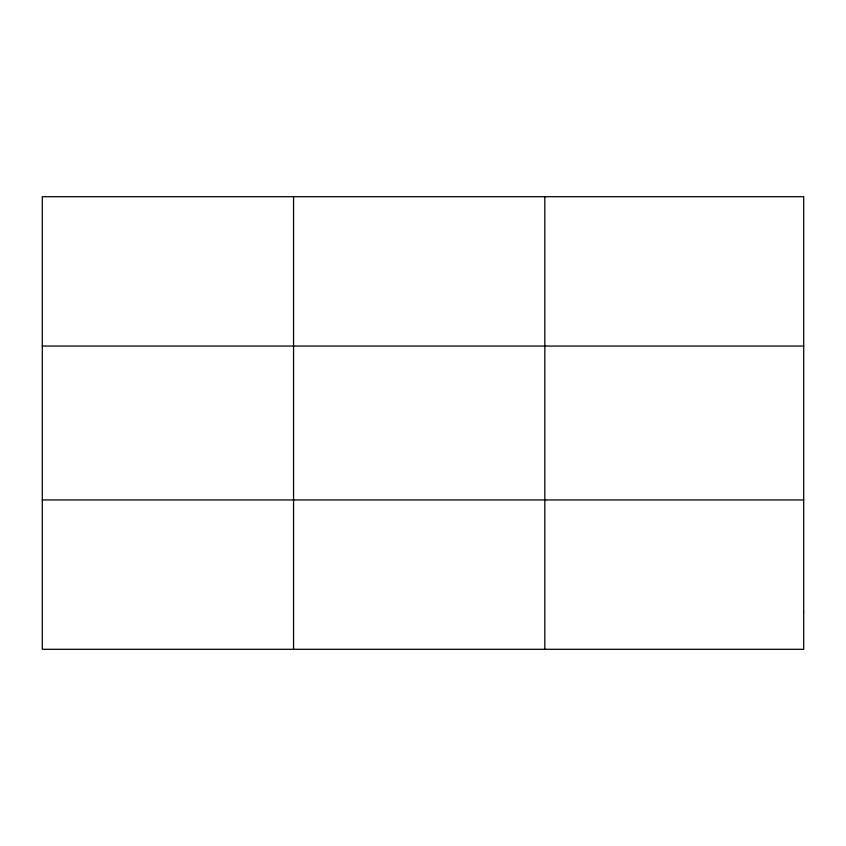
<?xml version="1.0" encoding="UTF-8"?>
<svg xmlns="http://www.w3.org/2000/svg" width="846" height="846" viewBox="0 0 846 846"><rect width="100%" height="100%" fill="white"/><g stroke="black" fill="none" stroke-linecap="round" stroke-linejoin="round"><path stroke-width="1.27" d="M293.562 196.706L293.562 649.294M544.824 196.706L544.824 649.294M42.3 346.056L803.7 346.056M42.3 499.944L803.7 499.944M803.7 611.954L803.7 649.294L42.3 649.294L42.3 196.706L803.7 196.706L803.7 611.954"/></g></svg>
